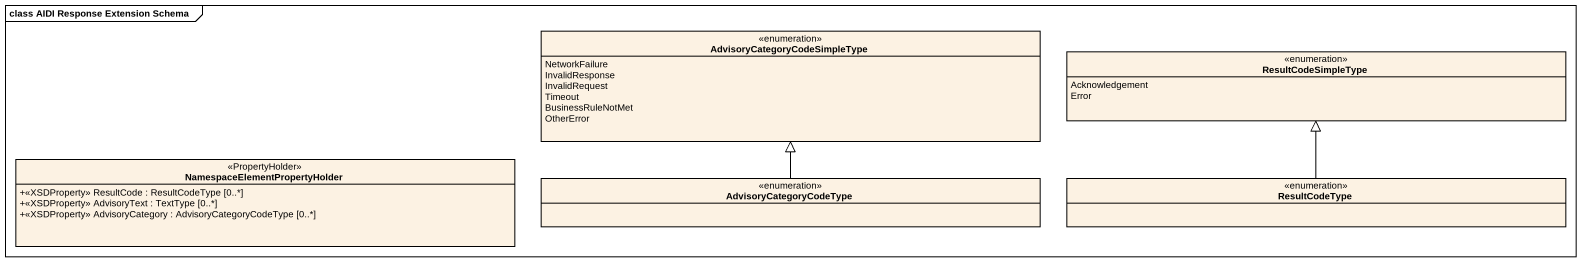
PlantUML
@startuml
mainframe class AIDI Response Extension Schema
hide circle
hide empty members
skinparam classAttributeIconSize 0
enum "AdvisoryCategoryCodeSimpleType" as AdvisoryCategoryCodeSimpleTy {
  NetworkFailure
  InvalidResponse
  InvalidRequest
  Timeout
  BusinessRuleNotMet
  OtherError
}
enum ResultCodeSimpleType {
  Acknowledgement
  Error
}
class "NamespaceElementPropertyHolder" as NamespaceElementPropertyHold <<PropertyHolder>> {
  +<<XSDProperty>> ResultCode : ResultCodeType [0..*]
  +<<XSDProperty>> AdvisoryText : TextType [0..*]
  +<<XSDProperty>> AdvisoryCategory : AdvisoryCategoryCodeType [0..*]
}
enum AdvisoryCategoryCodeType
enum ResultCodeType
AdvisoryCategoryCodeType -up-|> AdvisoryCategoryCodeSimpleTy
ResultCodeType -up-|> ResultCodeSimpleType
@enduml
